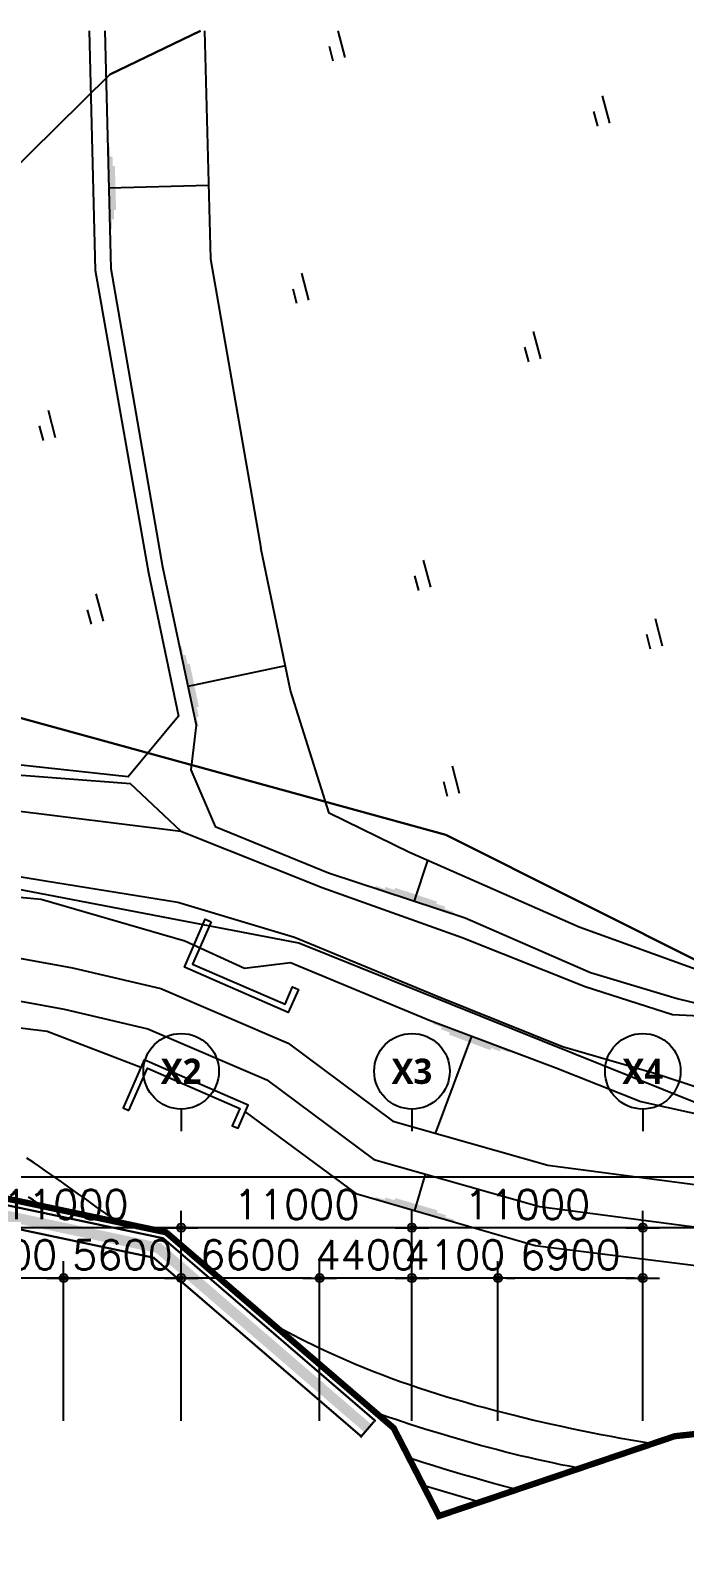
# Model space of a CAD drawing. Header units: millimetres. Extents: x 8000 to 190005487, y 8000 to 455456909.
# Drawn here: x 445493 to 476646, y 156498 to 229600 of the extents above; entities that cross this region are included whole.
import ezdxf
from ezdxf.enums import TextEntityAlignment as Align
from ezdxf.xclip import XClip

# ---------------------------------------------------------------- set-up
doc = ezdxf.new("R2010")
doc.units = ezdxf.units.MM
doc.header["$LTSCALE"] = 800
doc.header["$MEASUREMENT"] = 0
doc.header["$XCLIPFRAME"] = 0
doc.header["$PDSIZE"] = -10
for name, pattern in [('CENTER', [2, 1.25, -0.25, 0.25, -0.25]), ('XREF_BASE$0$PHANTOM', [63.5, 31.75, -6.35, 6.35, -6.35, 6.35, -6.35]), ('XREF_BASE$0$PHANTOMX2', [5, 2.5, -0.5, 0.5, -0.5, 0.5, -0.5])]:
    doc.linetypes.add(name, pattern=pattern)
doc.layers.get('0').update_dxf_attribs({"linetype": 'CONTINUOUS'})
doc.layers.get('Defpoints').update_dxf_attribs({"color": 153, "linetype": 'CONTINUOUS'})
for name, color, linetype in [('1-1CON', 35, 'CONTINUOUS'), ('1-5CON', 30, 'CONTINUOUS'), ('1-HY', 8, 'CONTINUOUS'), ('1-ROAD', 1, 'CONTINUOUS'), ('1-SIM', 8, 'CONTINUOUS'), ('1-낙차구조물', 7, 'CONTINUOUS'), ('1-물선', 5, 'CONTINUOUS'), ('1-지적선', 3, 'CONTINUOUS'), ('LSMD_CONT_LDREG_41500', 1, 'CONTINUOUS'), ('NR', 7, 'CONTINUOUS'), ('X-SEC-종$0$A-ST-AXIS-BUB', 7, 'CONTINUOUS'), ('XREF_BASE$0$CE_PROPERTY LINE', 2, 'XREF_BASE$0$PHANTOM'), ('XREF_BASE$0$성토옹벽', 6, 'CONTINUOUS'), ('성토옹벽', 6, 'CONTINUOUS')]:
    doc.layers.add(name, color=color, linetype=linetype)
doc.styles.add('SH_대대리576', font='')
doc.styles.get("Standard").update_dxf_attribs({"font": 'SIMPLEX.shx'})
doc.styles.get('SH_대대리576').set_extended_font_data('NanumGothic', bold=True)
doc.dimstyles.new('SHP 600', dxfattribs={"dimscale": 400, "dimtxt": 3.5, "dimasz": 1, "dimexe": 2, "dimexo": 2, "dimgap": 1, "dimtad": 1, "dimdec": 0, "dimzin": 0, "dimdsep": 46, "dimtxsty": 'Standard', "dimblk": 'DIMDOT', "dimcen": 0.09, "dimclrt": 3, "dimadec": 0, "dimazin": 1, "dimtfac": 1, "dimtdec": 0, "dimtix": 1, "dimtmove": 2, "dimatfit": 0, "dimldrblk": 'DIMDOT', "dimfxl": 1, "dimtfillclr": 3, "dimtolj": 1, "dimtzin": 0, "dimarcsym": 0})

# ---------------------------------------------------------------- blocks, each defined once
blk = doc.blocks.new('DIMDOT')
at = {"color": 0}
blk.add_line((-2, 0), (2, 0), dxfattribs=at)
for radius in [0.5, 0.25]:
    blk.add_circle((0, 0), radius, dxfattribs=at)
blk = doc.blocks.new('*D1134')
at = {"color": 0, "lineweight": -2}
for p, q in [((426065, 163381), (426065, 175781)), ((540665, 163381), (540665, 175781)), ((540265, 174981), (426465, 174981))]:
    blk.add_line(p, q, dxfattribs=at)
at = {"layer": 'Defpoints', "color": 0}
for p in [(426065, 174981), (426065, 162581), (540665, 162581)]:
    blk.add_point(p, dxfattribs=at)
at = {"color": 0, "linetype": 'ByBlock', "lineweight": -2, "xscale": 400, "yscale": 400, "zscale": 400, "rotation": 180}
blk.add_blockref('DIMDOT', (426065, 174981), dxfattribs=at)
at = {"color": 0, "linetype": 'ByBlock', "lineweight": -2, "xscale": 400, "yscale": 400, "zscale": 400}
blk.add_blockref('DIMDOT', (540665, 174981), dxfattribs=at)
at = {"color": 3, "insert": (483365, 176082), "char_height": 1400, "attachment_point": 5}
blk.add_mtext('\\A1;114600', dxfattribs=at)
blk = doc.blocks.new('*D1135')
at = {"color": 0, "lineweight": -2}
for p, q in [((441665, 163381), (441665, 173381)), ((452665, 163381), (452665, 173381)), ((452265, 172581), (442065, 172581))]:
    blk.add_line(p, q, dxfattribs=at)
at = {"layer": 'Defpoints', "color": 0}
for p in [(441665, 172581), (441665, 162581), (452665, 162581)]:
    blk.add_point(p, dxfattribs=at)
at = {"color": 0, "linetype": 'ByBlock', "lineweight": -2, "xscale": 400, "yscale": 400, "zscale": 400, "rotation": 180}
blk.add_blockref('DIMDOT', (441665, 172581), dxfattribs=at)
at = {"color": 0, "linetype": 'ByBlock', "lineweight": -2, "xscale": 400, "yscale": 400, "zscale": 400}
blk.add_blockref('DIMDOT', (452665, 172581), dxfattribs=at)
at = {"color": 3, "insert": (447165, 173682), "char_height": 1400, "attachment_point": 5}
blk.add_mtext('\\A1;11000', dxfattribs=at)
blk = doc.blocks.new('*D1136')
at = {"color": 0, "lineweight": -2}
for p, q in [((452665, 163381), (452665, 173381)), ((463665, 163381), (463665, 173381)), ((463265, 172581), (453065, 172581))]:
    blk.add_line(p, q, dxfattribs=at)
at = {"layer": 'Defpoints', "color": 0}
for p in [(452665, 172581), (452665, 162581), (463665, 162581)]:
    blk.add_point(p, dxfattribs=at)
at = {"color": 0, "linetype": 'ByBlock', "lineweight": -2, "xscale": 400, "yscale": 400, "zscale": 400, "rotation": 180}
blk.add_blockref('DIMDOT', (452665, 172581), dxfattribs=at)
at = {"color": 0, "linetype": 'ByBlock', "lineweight": -2, "xscale": 400, "yscale": 400, "zscale": 400}
blk.add_blockref('DIMDOT', (463665, 172581), dxfattribs=at)
at = {"color": 3, "insert": (458165, 173682), "char_height": 1400, "attachment_point": 5}
blk.add_mtext('\\A1;11000', dxfattribs=at)
blk = doc.blocks.new('*D1137')
at = {"color": 0, "lineweight": -2}
for p, q in [((463665, 163381), (463665, 173381)), ((474665, 163381), (474665, 173381)), ((474265, 172581), (464065, 172581))]:
    blk.add_line(p, q, dxfattribs=at)
at = {"layer": 'Defpoints', "color": 0}
for p in [(463665, 172581), (463665, 162581), (474665, 162581)]:
    blk.add_point(p, dxfattribs=at)
at = {"color": 0, "linetype": 'ByBlock', "lineweight": -2, "xscale": 400, "yscale": 400, "zscale": 400, "rotation": 180}
blk.add_blockref('DIMDOT', (463665, 172581), dxfattribs=at)
at = {"color": 0, "linetype": 'ByBlock', "lineweight": -2, "xscale": 400, "yscale": 400, "zscale": 400}
blk.add_blockref('DIMDOT', (474665, 172581), dxfattribs=at)
at = {"color": 3, "insert": (469165, 173682), "char_height": 1400, "attachment_point": 5}
blk.add_mtext('\\A1;11000', dxfattribs=at)
blk = doc.blocks.new('*D1138')
at = {"color": 0, "lineweight": -2}
for p, q in [((474665, 163381), (474665, 173381)), ((485665, 163381), (485665, 173381)), ((485265, 172581), (475065, 172581))]:
    blk.add_line(p, q, dxfattribs=at)
at = {"layer": 'Defpoints', "color": 0}
for p in [(474665, 172581), (474665, 162581), (485665, 162581)]:
    blk.add_point(p, dxfattribs=at)
at = {"color": 0, "linetype": 'ByBlock', "lineweight": -2, "xscale": 400, "yscale": 400, "zscale": 400, "rotation": 180}
blk.add_blockref('DIMDOT', (474665, 172581), dxfattribs=at)
at = {"color": 0, "linetype": 'ByBlock', "lineweight": -2, "xscale": 400, "yscale": 400, "zscale": 400}
blk.add_blockref('DIMDOT', (485665, 172581), dxfattribs=at)
at = {"color": 3, "insert": (480165, 173682), "char_height": 1400, "attachment_point": 5}
blk.add_mtext('\\A1;11000', dxfattribs=at)
blk = doc.blocks.new('*D1148')
at = {"color": 0, "lineweight": -2}
for p, q in [((441665, 163381), (441665, 170981)), ((447065, 163381), (447065, 170981)), ((446665, 170181), (442065, 170181))]:
    blk.add_line(p, q, dxfattribs=at)
at = {"layer": 'Defpoints', "color": 0}
for p in [(441665, 170181), (441665, 162581), (447065, 162581)]:
    blk.add_point(p, dxfattribs=at)
at = {"color": 0, "linetype": 'ByBlock', "lineweight": -2, "xscale": 400, "yscale": 400, "zscale": 400, "rotation": 180}
blk.add_blockref('DIMDOT', (441665, 170181), dxfattribs=at)
at = {"color": 0, "linetype": 'ByBlock', "lineweight": -2, "xscale": 400, "yscale": 400, "zscale": 400}
blk.add_blockref('DIMDOT', (447065, 170181), dxfattribs=at)
at = {"color": 3, "insert": (444365, 171282), "char_height": 1400, "attachment_point": 5}
blk.add_mtext('\\A1;5400', dxfattribs=at)
blk = doc.blocks.new('*D1149')
at = {"color": 0, "lineweight": -2}
for p, q in [((447065, 163381), (447065, 170981)), ((452665, 163381), (452665, 170981)), ((452265, 170181), (447465, 170181))]:
    blk.add_line(p, q, dxfattribs=at)
at = {"layer": 'Defpoints', "color": 0}
for p in [(447065, 170181), (447065, 162581), (452665, 162581)]:
    blk.add_point(p, dxfattribs=at)
at = {"color": 0, "linetype": 'ByBlock', "lineweight": -2, "xscale": 400, "yscale": 400, "zscale": 400, "rotation": 180}
blk.add_blockref('DIMDOT', (447065, 170181), dxfattribs=at)
at = {"color": 0, "linetype": 'ByBlock', "lineweight": -2, "xscale": 400, "yscale": 400, "zscale": 400}
blk.add_blockref('DIMDOT', (452665, 170181), dxfattribs=at)
at = {"color": 3, "insert": (449865, 171282), "char_height": 1400, "attachment_point": 5}
blk.add_mtext('\\A1;5600', dxfattribs=at)
blk = doc.blocks.new('*D1150')
at = {"color": 0, "lineweight": -2}
for p, q in [((452665, 163381), (452665, 170981)), ((459265, 163381), (459265, 170981)), ((458865, 170181), (453065, 170181))]:
    blk.add_line(p, q, dxfattribs=at)
at = {"layer": 'Defpoints', "color": 0}
for p in [(452665, 170181), (452665, 162581), (459265, 162581)]:
    blk.add_point(p, dxfattribs=at)
at = {"color": 0, "linetype": 'ByBlock', "lineweight": -2, "xscale": 400, "yscale": 400, "zscale": 400, "rotation": 180}
blk.add_blockref('DIMDOT', (452665, 170181), dxfattribs=at)
at = {"color": 0, "linetype": 'ByBlock', "lineweight": -2, "xscale": 400, "yscale": 400, "zscale": 400}
blk.add_blockref('DIMDOT', (459265, 170181), dxfattribs=at)
at = {"color": 3, "insert": (455965, 171282), "char_height": 1400, "attachment_point": 5}
blk.add_mtext('\\A1;6600', dxfattribs=at)
blk = doc.blocks.new('*D1151')
at = {"color": 0, "lineweight": -2}
for p, q in [((459265, 163381), (459265, 170981)), ((463665, 163381), (463665, 170981)), ((458865, 170181), (458465, 170181)), ((463665, 170181), (459265, 170181)), ((464065, 170181), (464465, 170181))]:
    blk.add_line(p, q, dxfattribs=at)
at = {"layer": 'Defpoints', "color": 0}
for p in [(459265, 170181), (459265, 162581), (463665, 162581)]:
    blk.add_point(p, dxfattribs=at)
at = {"color": 0, "linetype": 'ByBlock', "lineweight": -2, "xscale": 400, "yscale": 400, "zscale": 400}
blk.add_blockref('DIMDOT', (459265, 170181), dxfattribs=at)
at = {"color": 0, "linetype": 'ByBlock', "lineweight": -2, "xscale": 400, "yscale": 400, "zscale": 400, "rotation": 180}
blk.add_blockref('DIMDOT', (463665, 170181), dxfattribs=at)
at = {"color": 3, "insert": (461465, 171282), "char_height": 1400, "attachment_point": 5}
blk.add_mtext('\\A1;4400', dxfattribs=at)
blk = doc.blocks.new('*D1152')
at = {"color": 0, "lineweight": -2}
for p, q in [((463665, 163381), (463665, 170981)), ((467765, 163381), (467765, 170981)), ((463265, 170181), (462865, 170181)), ((467765, 170181), (463665, 170181)), ((468165, 170181), (468565, 170181))]:
    blk.add_line(p, q, dxfattribs=at)
at = {"layer": 'Defpoints', "color": 0}
for p in [(463665, 170181), (463665, 162581), (467765, 162581)]:
    blk.add_point(p, dxfattribs=at)
at = {"color": 0, "linetype": 'ByBlock', "lineweight": -2, "xscale": 400, "yscale": 400, "zscale": 400}
blk.add_blockref('DIMDOT', (463665, 170181), dxfattribs=at)
at = {"color": 0, "linetype": 'ByBlock', "lineweight": -2, "xscale": 400, "yscale": 400, "zscale": 400, "rotation": 180}
blk.add_blockref('DIMDOT', (467765, 170181), dxfattribs=at)
at = {"color": 3, "insert": (465715, 171282), "char_height": 1400, "attachment_point": 5}
blk.add_mtext('\\A1;4100', dxfattribs=at)
blk = doc.blocks.new('*D1153')
at = {"color": 0, "lineweight": -2}
for p, q in [((467765, 163381), (467765, 170981)), ((474665, 163381), (474665, 170981)), ((474265, 170181), (468165, 170181))]:
    blk.add_line(p, q, dxfattribs=at)
at = {"layer": 'Defpoints', "color": 0}
for p in [(467765, 170181), (467765, 162581), (474665, 162581)]:
    blk.add_point(p, dxfattribs=at)
at = {"color": 0, "linetype": 'ByBlock', "lineweight": -2, "xscale": 400, "yscale": 400, "zscale": 400, "rotation": 180}
blk.add_blockref('DIMDOT', (467765, 170181), dxfattribs=at)
at = {"color": 0, "linetype": 'ByBlock', "lineweight": -2, "xscale": 400, "yscale": 400, "zscale": 400}
blk.add_blockref('DIMDOT', (474665, 170181), dxfattribs=at)
at = {"color": 3, "insert": (471215, 171282), "char_height": 1400, "attachment_point": 5}
blk.add_mtext('\\A1;6900', dxfattribs=at)
blk = doc.blocks.new('X-SEC-종$0$A-ST-AXIS-BUB-1')
at = {"layer": 'X-SEC-종$0$A-ST-AXIS-BUB'}
blk.add_line((0, 350), (0, 0), dxfattribs=at)
blk.add_circle((0, 950), 600, dxfattribs=at)
blk = doc.blocks.new('A$C53055D6E')
at = {"layer": 'XREF_BASE$0$CE_PROPERTY LINE', "color": 8, "linetype": 'XREF_BASE$0$PHANTOMX2', "ltscale": 3, "flags": 128}
blk.add_lwpolyline([(24653, 158067), (15380, 151109), (8259, 149251), (3838, 149290), (748, 147602), (-6916, 147572), (-7299, 146160), (-1843, 125252), (436, 116516), (2171, 109870), (5326, 104706), (5798, 96717), (3940, 88655), (43, 76541), (81, 64279), (3722, 52297), (8342, 45951), (24954, 35648), (27528, 32946), (33205, 26984), (45785, 19196), (55262, 14961), (63842, 9900), (67943, 799), (71065, 403), (74495, 0), (71416, 11497), (72509, 16027), (80907, 20283), (84381, 29814), (86654, 26118), (86417, 19281), (94182, 16961), (94474, 13223), (94701, 13128), (143072, 50641), (145797, 73715), (141926, 86006), (137274, 142330), (130340, 137929), (128629, 139085), (122336, 140647), (114378, 141402), (105827, 145930), (90331, 146144), (69871, 143916), (58636, 140116), (56478, 144307), (45633, 153630)], close=True, dxfattribs=at)
at = {"layer": 'XREF_BASE$0$성토옹벽', "color": 8, "linetype": 'Continuous', "ltscale": 10, "const_width": 100, "flags": 128}
blk.add_lwpolyline([(55547, 144626), (54895, 143867)], dxfattribs=at)
at = {"layer": '성토옹벽', "color": 4, "linetype": 'Continuous', "ltscale": 10, "const_width": 100, "flags": 128}
for points in [[(55628, 144636), (45495, 153353), (24724, 157745), (15091, 150517), (8341, 148908), (803, 147102), (-6578, 145344), (-6578, 145344), (-1228, 124843)], [(54976, 143878), (45038, 152427), (24961, 156673), (15530, 149597), (8575, 147936), (853, 146091), (-5352, 144608), (-260, 125095)]]:
    blk.add_lwpolyline(points, dxfattribs=at)
at = {"layer": '성토옹벽', "color": 4, "linetype": 'CENTER', "ltscale": 100, "const_width": 500, "flags": 128}
blk.add_lwpolyline([(55302, 144257), (45267, 152890), (24842, 157209), (15312, 150058), (8457, 148426), (858, 146602), (-5991, 144974), (-5991, 144974), (-744, 124969)], dxfattribs=at)
blk = doc.blocks.new('A$C0C523BD5')
at = {"layer": '1-SIM', "color": 8}
for p, q in [((0.394, 0.892), (0.394, 0)), ((0, 0.48), (0, 0))]:
    blk.add_line(p, q, dxfattribs=at)
blk = doc.blocks.new('G$C940A8A8A')
at = {"layer": 'LSMD_CONT_LDREG_41500', "color": 1, "linetype": 'Continuous', "const_width": 300, "flags": 128}
blk.add_lwpolyline([(108147, 137630), (87787, 140640), (75957, 139800), (74927, 144400), (66787, 156160), (47607, 165750), (36878, 161359), (29518, 161359), (25251, 162513), (21834, 161660), (14411, 163566), (13684, 162297), (13684, 140689), (13684, 131660), (13684, 124791), (15433, 118998), (13873, 111149), (10039, 103817), (3210, 93080)], dxfattribs=at)
blk = doc.blocks.new('123123')
at = {"layer": '1-1CON', "color": 8, "linetype": 'Continuous'}
for points, elevation in [([(-18911, 14764), (-19097, 14889), (-19323, 15039), (-19549, 15188)], 91000), ([(6712, 2270), (6595, 2292), (6208, 2368), (5822, 2446), (5437, 2527), (5052, 2610), (4667, 2696), (4283, 2784), (3900, 2875), (3517, 2968), (3134, 3064), (2752, 3162), (2370, 3262), (1989, 3365), (1608, 3470), (1228, 3577), (849, 3687), (469, 3798), (90, 3912), (-288, 4028), (-666, 4146), (-1360, 4367), (-2052, 4595), (-2368, 4701), (-2683, 4808), (-3006, 4920)], 91000), ([(3725, 1260), (3568, 1300), (3085, 1427), (2603, 1557), (2121, 1691), (1640, 1828), (1160, 1967), (679, 2110), (200, 2255), (-280, 2402), (-758, 2552), (-1237, 2705), (-1424, 2765)], 92000)]:
    blk.add_lwpolyline(points, dxfattribs=dict(at, elevation=elevation))
at = {"layer": '1-5CON', "color": 8, "linetype": 'Continuous', "elevation": 90000}
for points in [[(-15312, 14003), (-15415, 14077), (-15870, 14404), (-16325, 14731), (-16782, 15057), (-17239, 15383), (-17989, 15914), (-18744, 16442), (-19038, 16646), (-19333, 16849), (-19630, 17049)], [(10188, 3446), (10097, 3460), (9625, 3536), (9153, 3615), (8682, 3698), (8211, 3783), (7741, 3872), (7271, 3964), (6801, 4059), (6332, 4157), (5864, 4258), (5395, 4362), (4472, 4574), (3550, 4798), (3095, 4912), (2641, 5029), (2188, 5150), (1736, 5273), (1285, 5401), (835, 5532), (386, 5666), (-61, 5805), (-507, 5947), (-951, 6094), (-1394, 6244), (-1835, 6399), (-2274, 6559), (-2710, 6722), (-3145, 6891), (-3577, 7064), (-4007, 7241), (-4435, 7424), (-4860, 7612), (-5282, 7804), (-5702, 8002), (-6615, 8448), (-7514, 8920), (-7910, 9136)]]:
    blk.add_lwpolyline(points, dxfattribs=at)
at = {"layer": '1-HY'}
for points in [[(-12300, 32632), (-14690, 34872), (-21354, 35392), (-26659, 36747), (-30026, 38903), (-34280, 44257), (-37008, 50317), (-35434, 57219), (-27330, 65988), (-17125, 74117)], [(-15982, 73391), (-15628, 59423), (-13170, 45210)], [(-11215, 72774), (-10888, 59890), (-8483, 46116)], [(25283, 68050), (40833, 35254), (40833, 35254), (44525, 26234), (39284, 24419), (32339, 23552), (23017, 23750), (16301, 24573), (6688, 28053), (-1401, 31606), (-5229, 33480), (-7069, 39319), (-8483, 46116)], [(-43917, 47457), (-41468, 44532), (-38975, 40234), (-37300, 36882), (-32258, 31898), (-30465, 30918), (-28396, 30253), (-18945, 29382), (-12105, 27395), (-9265, 26096), (-7075, 26366), (-410, 23604), (5545, 21369), (9625, 19742), (15461, 18456)], [(-10665, 32846), (-5251, 30647), (1258, 28492), (7235, 25887), (11353, 24651), (15350, 23687)], [(-32921, 22531), (-28349, 24290), (-18666, 23097), (-14198, 21378)], [(-9232, 19250), (-3947, 15360), (4590, 12888), (14814, 11611), (29668, 11486), (43871, 11222), (58268, 11764)]]:
    blk.add_lwpolyline(points, dxfattribs=at)
blk.add_lwpolyline([(-16735, 73488), (-16376, 59348), (-13835, 44924), (-12404, 38110), (-14798, 35218), (-21104, 35898), (-26189, 37181), (-28990, 39183), (-33722, 44941), (-36001, 50621), (-34492, 56975), (-26699, 65075)], close=True, dxfattribs=at)
at = {"layer": '1-HY', "color": 8}
for points in [[(-13170, 45210), (-11568, 37666), (-11820, 35552), (-10665, 32846)], [(1945, 658), (-748, 1452)]]:
    blk.add_lwpolyline(points, dxfattribs=at)
at = {"layer": '1-ROAD'}
for points in [[(-32706, 39740), (-29750, 36785), (-27794, 35307), (-25100, 34628), (-20726, 33671), (-20726, 33671), (-12300, 32632), (-5558, 29947), (1117, 27561), (6977, 25231), (11138, 23896), (15350, 23687)], [(-35623, 37377), (-31405, 32869), (-29779, 31530), (-25245, 31316), (-18746, 30264), (-12431, 29244), (-6879, 27567), (-24, 24752), (5901, 22373), (10283, 21097), (15144, 19504)]]:
    blk.add_lwpolyline(points, dxfattribs=at)
at = {"layer": '1-낙차구조물', "color": 8}
for points in [[(-10854, 28311), (-11732, 26293), (-10448, 25735), (-7328, 24376), (-6968, 25202), (-6693, 25082), (-7172, 23982), (-10568, 25460), (-12127, 26138), (-11129, 28430)], [(-14768, 19319), (-13890, 21336), (-12606, 20777), (-9486, 19419), (-9845, 18594), (-9570, 18474), (-9091, 19574), (-12486, 21052), (-14045, 21731), (-15043, 19438)]]:
    blk.add_lwpolyline(points, close=True, dxfattribs=at)
at = {"layer": '1-물선'}
for points in [[(-44527, 46069), (-43510, 45567), (-38516, 37084), (-35029, 32049), (-31930, 29077), (-28261, 28084), (-22622, 27049), (-17451, 26111), (-13244, 25122), (-7187, 22521), (-2191, 18804), (5198, 16710), (14848, 15440), (29384, 15349), (43509, 15220), (57330, 16577), (70112, 18974), (84062, 21418), (91786, 23556), (98779, 25841), (104280, 27429), (115356, 29359), (128526, 28969), (137832, 28498)], [(-44934, 45628), (-45234, 44552), (-40202, 36006), (-36558, 30745), (-32946, 27280), (-28703, 26132), (-22981, 25082), (-17858, 24152), (-13872, 23215), (-8192, 20776), (-3090, 16980), (4793, 14746), (14711, 13441), (29368, 13349), (43598, 13219), (57613, 14595), (70469, 17006), (84407, 19448), (91500, 21171), (99401, 23893), (104968, 25394), (115413, 27185), (131532, 26112), (138208, 25817)]]:
    blk.add_lwpolyline(points, dxfattribs=at)
at = {"layer": '1-지적선', "color": 8}
for points in [[(-5169, 73742, 0), (-15680, 68674, 0), (-25832, 58666, 0), (-35300, 55700, 0), (-34628, 58552, 0), (-26923, 70215, 0), (-21948, 74872, 0)], [(-25832, 58666, 0), (-15680, 68674, 0), (-5169, 73742, 0), (19234, 79594, 0), (21576, 81247, 0), (26128, 84463, 0), (27912, 80442, 0), (28562, 78980, 0), (51739, 26760, 0), (43252, 24390, 0), (27155, 24530, 0), (12950, 26136, 0), (338, 32445, 0), (-25000, 39402, 0), (-29790, 42906, 0), (-32025, 48700, 0), (-28703, 52047, 0), (-25832, 58666, 0)], [(164646, 36999, 0), (159471, 37047, 0), (133715, 33447, 0), (111993, 34195, 0), (72168, 23245, 0), (37249, 19155, 0), (12164, 19719, 0), (-6679, 27296, 0), (-31371, 32014, 0), (-38601, 39563, 0), (-42798, 49546, 0), (-42034, 50172, 0), (-37419, 53960, 0), (-35300, 55700, 0), (-25832, 58666, 0)], [(-25832, 58666, 0), (-28703, 52047, 0), (-32025, 48700, 0), (-29790, 42906, 0), (-25000, 39402, 0), (338, 32445, 0), (12950, 26136, 0), (27155, 24530, 0), (43252, 24390, 0), (51739, 26760, 0), (85426, 32916, 0), (91556, 35994, 0), (114128, 39992, 0), (134615, 39583, 0), (141956, 42067, 0), (163093, 42951, 0)]]:
    blk.add_polyline3d(points, dxfattribs=at)
at = {"layer": 'NR', "color": 8, "linetype": 'Continuous'}
for p, q in [((-10977, 63377), (-15725, 63257)), ((-7314, 40499), (-11960, 39512)), ((-543, 31229), (-1182, 29300)), ((-157, 18228), (1581, 22857)), ((-654, 16290), (-1158, 14552))]:
    blk.add_line(p, q, dxfattribs=at)
for points in [[(-15676, 61307), (-15775, 65206), (-15571, 61310), (-15670, 65209)], [(-15582, 61760), (-15658, 64759), (-15477, 61763), (-15553, 64762)], [(-15489, 62213), (-15542, 64312), (-15384, 62215), (-15437, 64314)], [(-11555, 37605), (-12365, 41420), (-11453, 37627), (-12263, 41442)], [(-11546, 38067), (-12169, 41001), (-11443, 38089), (-12066, 41023)], [(-11537, 38529), (-11973, 40583), (-11434, 38551), (-11870, 40605)], [(669, 28687), (-3033, 29913), (702, 28786), (-3000, 30012)], [(275, 28928), (-2573, 29871), (308, 29027), (-2540, 29970)], [(-119, 29169), (-2113, 29829), (-86, 29269), (-2080, 29929)], [(-245, 23542), (3406, 22172), (-282, 23444), (3369, 22074)], [(139, 23286), (2948, 22232), (102, 23188), (2911, 22134)], [(524, 23029), (2490, 22292), (487, 22931), (2453, 22193)], [(715, 14010), (-3031, 15095), (745, 14111), (-3001, 15196)], [(312, 14236), (-2569, 15070), (342, 14337), (-2540, 15171)], [(-91, 14462), (-2108, 15046), (-61, 14563), (-2079, 15147)]]:
    blk.add_solid(points, dxfattribs=at)
at = {"rotation": 14.62512504690287}
blk.add_blockref('G$C940A8A8A', (-38193, -154447), dxfattribs=at)
at = {"layer": '1-SIM', "xscale": 1500, "yscale": 1500, "zscale": 1500, "rotation": 14.62512501046145}
for p in [(-5046, 69321), (7557, 66204), (-6781, 57768), (4269, 54979), (-18859, 51231), (-974, 44094), (-16575, 42478), (10076, 41304), (406, 34287)]:
    blk.add_blockref('A$C0C523BD5', p, dxfattribs=at)

msp = doc.modelspace()

# ---------------------------------------------------------------- block references
ref = msp.add_blockref('123123', (464944.9, 158844.9))
XClip(ref).set_block_clipping_path([(-120944.9433038561, -150844.9393511166), (163055.0566959581, 70755.0606488834)])
at = {"layer": 'X-SEC-종$0$A-ST-AXIS-BUB', "xscale": 3, "yscale": 3, "zscale": 3}
for p in [(452665.5, 177181.5), (463665.5, 177181.5), (474665.5, 177181.5)]:
    msp.add_blockref('X-SEC-종$0$A-ST-AXIS-BUB-1', p, dxfattribs=at)
at = {"layer": '성토옹벽', "linetype": 'ByBlock'}
msp.add_blockref('A$C53055D6E', (406312.8, 18724.5), dxfattribs=at)

# ---------------------------------------------------------------- texts
at = {"layer": 'X-SEC-종$0$A-ST-AXIS-BUB', "style": 'SH_대대리576'}
for s, p in [('X2', (452665.5, 180031.5)), ('X3', (463665.5, 180031.5)), ('X4', (474665.5, 180031.5))]:
    msp.add_text(s, height=1200, dxfattribs=at).set_placement(p, align=Align.MIDDLE_CENTER)

# ---------------------------------------------------------------- dimensions: what is measured, and where the dimension line sits
for base, p1, p2, picture, middle in [((426065.5, 174981.5), (540665.5, 162581.5), (426065.5, 162581.5), '*D1134', (483365.5, 176082.4)), ((441665.5, 172581.5), (452665.5, 162581.5), (441665.5, 162581.5), '*D1135', (447165.5, 173682.4)), ((452665.5, 172581.5), (463665.5, 162581.5), (452665.5, 162581.5), '*D1136', (458165.5, 173682.4)), ((463665.5, 172581.5), (474665.5, 162581.5), (463665.5, 162581.5), '*D1137', (469165.5, 173682.4)), ((474665.5, 172581.5), (485665.5, 162581.5), (474665.5, 162581.5), '*D1138', (480165.5, 173682.4)), ((441665.5, 170181.5), (447065.5, 162581.5), (441665.5, 162581.5), '*D1148', (444365.5, 171282.4)), ((447065.5, 170181.5), (452665.5, 162581.5), (447065.5, 162581.5), '*D1149', (449865.5, 171282.4)), ((452665.5, 170181.5), (459265.5, 162581.5), (452665.5, 162581.5), '*D1150', (455965.5, 171282.4)), ((459265.5, 170181.5), (463665.5, 162581.5), (459265.5, 162581.5), '*D1151', (461465.5, 171282.4)), ((463665.5, 170181.5), (467765.5, 162581.5), (463665.5, 162581.5), '*D1152', (465715.5, 171282.4)), ((467765.5, 170181.5), (474665.5, 162581.5), (467765.5, 162581.5), '*D1153', (471215.5, 171282.4))]:
    dim = msp.add_linear_dim(base=base, p1=p1, p2=p2, dimstyle='SHP 600')
    dim.commit()
    dim.dimension.update_dxf_attribs({"geometry": picture, "text_midpoint": middle})

doc.saveas('drawing.dxf')
